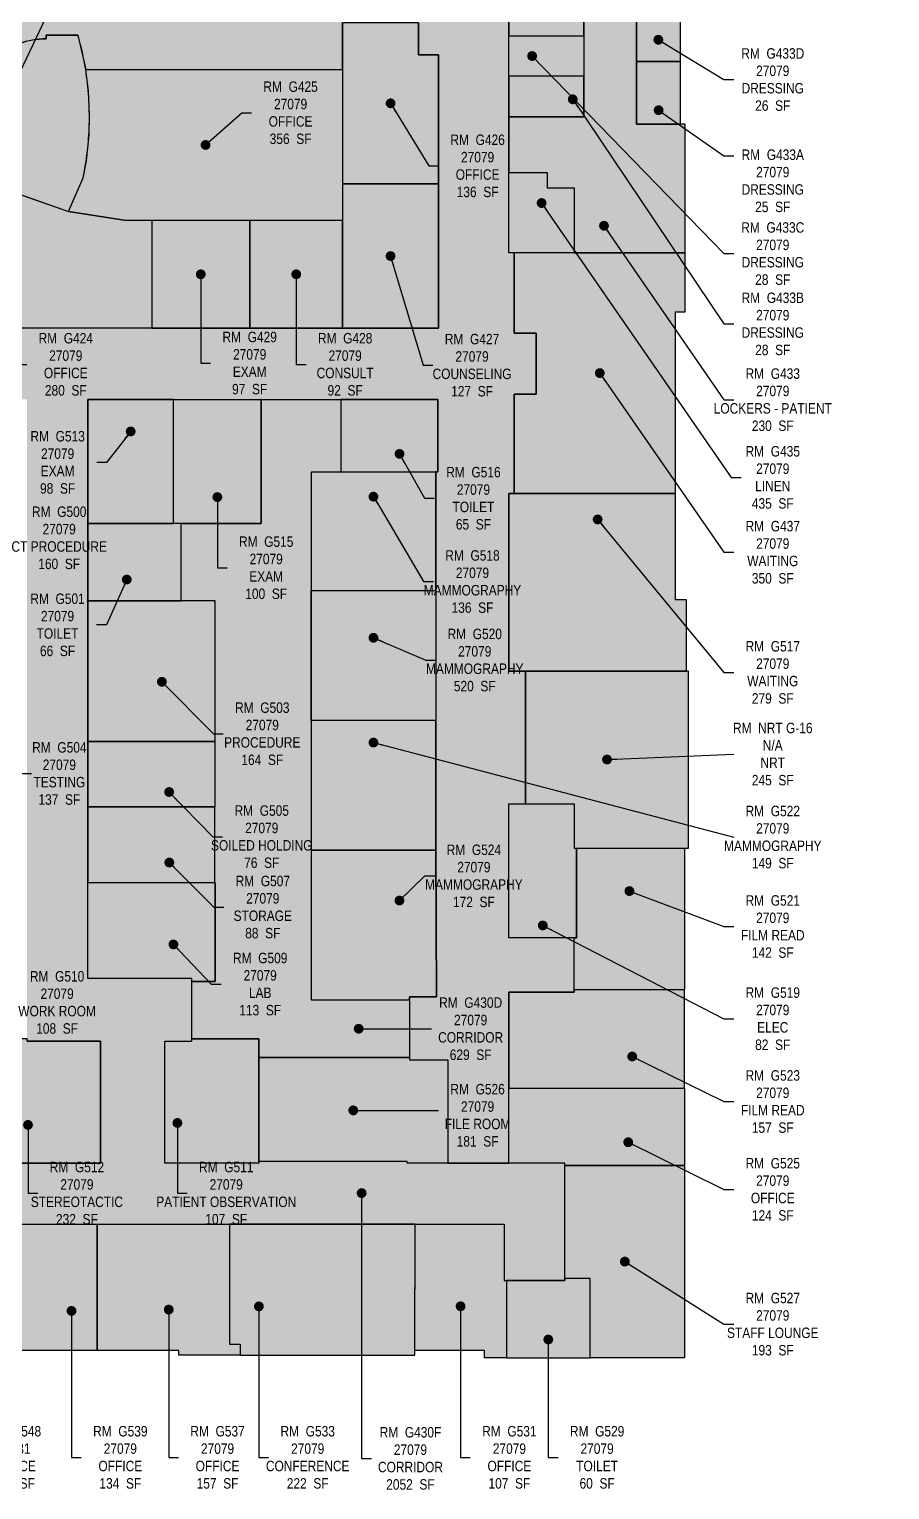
# Model space of a CAD drawing. Header units: inches. Extents: x -3327 to 3513, y 24 to 2921.
# Drawn here: x 2522 to 3513, y 24 to 1705 of the extents above; entities that cross this region are included whole.
import ezdxf

# ---------------------------------------------------------------- set-up
doc = ezdxf.new("R2010")
doc.units = ezdxf.units.IN
doc.header["$MEASUREMENT"] = 0
for name, color, linetype in [('0-LABEL', 3, 'Continuous'), ('1-NRT', 200, 'Continuous'), ('1-NRT-PTN', 253, 'Continuous'), ('4-OCC', 6, 'Continuous'), ('4-OCC-PTN', 95, 'Continuous')]:
    doc.layers.add(name, color=color, linetype=linetype)
doc.styles.add('ArialN', font='ARIALN.TTF')
doc.dimstyles.new('AB-120', dxfattribs={"dimscale": 120, "dimtxt": 0.125, "dimasz": 0.09375, "dimexe": 0.0625, "dimexo": 0.125, "dimgap": 0.375, "dimtad": 0, "dimtih": 1, "dimtoh": 1, "dimdec": 4, "dimrnd": 0.0625, "dimzin": 0, "dimdsep": 46, "dimlunit": 4, "dimtxsty": 'ArialN', "dimblk": 'ARCHTICK', "dimcen": 0.09375, "dimclrd": 256, "dimclre": 256, "dimclrt": 256, "dimadec": 0, "dimazin": 0, "dimtfac": 1, "dimtdec": 4, "dimtofl": 0, "dimtmove": 2, "dimatfit": 3, "dimldrblk": 'DOT', "dimfxl": 0, "dimfrac": 2, "dimtolj": 1, "dimtzin": 0, "dimlwd": -1, "dimlwe": -1, "dimarcsym": 0})

# ---------------------------------------------------------------- blocks, each defined once
blk = doc.blocks.new('_ArchTick')
at = {"const_width": 0.15}
blk.add_lwpolyline([(-0.5, -0.5), (0.5, 0.5)], dxfattribs=at)
blk = doc.blocks.new('_Dot')
at = {"lineweight": -2}
blk.add_line((-0.5, 0), (-1, 0), dxfattribs=at)
at = {"const_width": 0.5}
blk.add_lwpolyline([(-0.25, 0, 1), (0.25, 0, 1)], format="xyb", close=True, dxfattribs=at)

msp = doc.modelspace()

# ---------------------------------------------------------------- hatches: boundary and pattern name
at = {"layer": '1-NRT-PTN'}
msp.add_hatch(color=256, dxfattribs=at).paths.add_polyline_path([(3093.8, 966.2), (3093.8, 870.5), (3093.8, 813.7), (3150, 813.7), (3150, 762.7), (3281.5, 762.7), (3281.5, 966.2)])
at = {"layer": '4-OCC-PTN'}
h = msp.add_hatch(color=58, dxfattribs=at)
h.dxf.hatch_style = 1
h.paths.add_polyline_path([(2454.7, 1534.6), (2463.2, 1531.6), (2463.2, 1614.5, -0.205676), (2485.7, 1670.9, -0.218897), (2542, 1693.4), (2542.1, 1697.7), (2578.6, 1697.7, -0.030556), (2587.5, 1658.2), (2880.8, 1658.2), (2883.2, 1658.2), (2883.2, 1712), (2926, 1712, -0.415155), (2857.9, 1780.3), (2857.7, 1783.7), (2857.7, 1847.3), (2761.7, 1847.3), (2761.7, 1852.1), (2330, 1852.1), (2330, 1725.7), (2319.7, 1713.9), (2290.6, 1713.9), (2290.6, 1694.9, -0.089217), (2320.8, 1678.9, -0.900279), (2219.6, 1517.2), (2212.6, 1502.8), (2212.6, 1451), (2228.5, 1451), (2228.5, 1358), (2301.8, 1358, 0.187408), (2324.9, 1306.3, 0.164868), (2370, 1284.3), (2370, 1278.7), (2439, 1278.7), (2439, 1360.7), (2419.3, 1360.7), (2419.3, 1358.2), (2373.5, 1358.2), (2373.5, 1378.4), (2354.4, 1378.4, -0.109178), (2354, 1397.4, -0.107379), (2361.4, 1414.8)])
h = msp.add_hatch(color=58, dxfattribs=at)
h.dxf.hatch_style = 1
edge = h.paths.add_edge_path()
edge.add_line((3074.7, 1170.6), (3080.8, 1170.6))
edge.add_line((3080.8, 1170.6), (3080.8, 1284.7))
edge.add_line((3080.8, 1284.7), (3106, 1284.7))
edge.add_line((3106, 1284.7), (3106, 1354.8))
edge.add_line((3106, 1354.8), (3080.8, 1354.8))
edge.add_line((3080.8, 1354.8), (3080.7, 1447.5))
edge.add_line((3080.7, 1447.5), (3074.8, 1447.5))
edge.add_line((3074.8, 1447.5), (3074.8, 1590.5))
edge.add_line((3074.8, 1590.5), (3074.8, 1812.1))
edge.add_line((3074.8, 1812.1), (2986.2, 1812.1))
edge.add_arc((2926, 1780.1), 68.1, -89.9765, 28.0292, ccw=False)
edge.add_line((2926, 1712), (2970.5, 1712))
edge.add_line((2970.5, 1712), (2970.5, 1675.2))
edge.add_line((2970.5, 1675.2), (2993.8, 1675.2))
edge.add_line((2993.8, 1675.2), (2993.8, 1360.7))
edge.add_line((2993.8, 1360.7), (2439, 1360.7))
edge.add_line((2439, 1360.7), (2439, 1278.7))
edge.add_line((2439, 1278.7), (2520.1, 1278.7))
edge.add_line((2520.1, 1278.7), (2520.1, 540.5))
edge.add_line((2520.1, 540.5), (2604.4, 540.5))
edge.add_line((2604.4, 540.5), (2604.4, 400))
edge.add_line((2604.4, 400), (2509.8, 400))
edge.add_line((2509.8, 400), (2509.8, 330))
edge.add_line((2509.8, 330), (3069.3, 330))
edge.add_line((3069.3, 330), (3069.3, 265))
edge.add_line((3069.3, 265), (3139.3, 265))
edge.add_line((3139.3, 265), (3139.3, 400))
edge.add_line((3139.3, 400), (2957.8, 400))
edge.add_line((2957.8, 400), (2957.8, 402))
edge.add_line((2957.8, 402), (2786.8, 402))
edge.add_line((2786.8, 402), (2786.8, 400.1))
edge.add_line((2786.8, 400.1), (2678.6, 400))
edge.add_line((2678.6, 400), (2678.6, 540.5))
edge.add_line((2678.6, 540.5), (2709.9, 540.5))
edge.add_line((2709.9, 540.5), (2709.9, 612.7))
edge.add_line((2709.9, 612.7), (2590.1, 612.7))
edge.add_line((2590.1, 612.7), (2590.1, 1278.7))
edge.add_line((2590.1, 1278.7), (2992.8, 1278.7))
edge.add_line((2992.8, 1278.7), (2992.8, 1195.3))
edge.add_line((2992.8, 1195.3), (2990.8, 1195.3))
edge.add_line((2990.8, 1195.3), (2990.8, 760.1))
edge.add_line((2990.8, 760.1), (2991.5, 591.5))
edge.add_line((2991.5, 591.5), (2960.3, 591.5))
edge.add_line((2960.3, 591.5), (2960.3, 519.2))
edge.add_line((2960.3, 519.2), (3004.3, 519.2))
edge.add_line((3004.3, 519.2), (3004.3, 400))
edge.add_line((3004.3, 400), (3074.8, 400))
edge.add_line((3074.8, 400), (3074.8, 597))
edge.add_line((3074.8, 597), (3150, 597))
edge.add_line((3150, 597), (3150, 659.5))
edge.add_line((3150, 659.5), (3074.8, 659.5))
edge.add_line((3074.8, 659.5), (3074.8, 813.7))
edge.add_line((3074.8, 813.7), (3093.8, 813.7))
edge.add_line((3093.8, 813.7), (3093.8, 966.2))
edge.add_line((3093.8, 966.2), (3074.8, 966.2))
edge.add_line((3074.8, 966.2), (3074.7, 1170.6))
edge.add_line((3074.7, 1170.6), (3074.7, 1170.6))
h = msp.add_hatch(color=58, dxfattribs=at)
h.dxf.hatch_style = 1
h.paths.add_polyline_path([(3074.8, 1743.6), (3074.8, 1697), (3161, 1696.9), (3161.1, 1740.7), (3157.5, 1740.7), (3157.5, 1743.6)])
h = msp.add_hatch(color=58, dxfattribs=at)
h.dxf.hatch_style = 1
h.paths.add_polyline_path([(3277.8, 1595.3), (3221.5, 1595.3), (3221.5, 1667.7), (3221.5, 1740.7), (3161.1, 1740.7), (3161, 1696.9), (3161, 1650.5), (3160.9, 1604), (3160.9, 1604), (3074.8, 1604), (3074.8, 1590.5), (3074.8, 1540), (3118.8, 1540), (3118.8, 1522), (3150, 1522), (3149.8, 1447.5), (3277.8, 1447.5)])
h = msp.add_hatch(color=58, dxfattribs=at)
h.dxf.hatch_style = 1
h.paths.add_polyline_path([(3272.1, 1740.4), (3221.5, 1740.4), (3221.5, 1667.7), (3272.1, 1667.7)])
h = msp.add_hatch(color=58, dxfattribs=at)
h.dxf.hatch_style = 1
h.paths.add_polyline_path([(2591.6, 1614.6), (2591, 1626.5, 0.008822), (2589.9, 1639.4), (2587.5, 1658.2), (2578.6, 1697.7), (2542.1, 1697.7), (2542, 1693.4, 0.205316), (2485.7, 1670.9, 0.192166), (2463.2, 1614.5), (2463.2, 1531.6), (2567.7, 1495.1), (2570, 1500.5), (2584.5, 1533.5), (2586.3, 1542.6, 0.014917), (2589.4, 1563.9), (2590.4, 1572.8, 0.015235), (2591.7, 1594.6, 0.013653)])
h = msp.add_hatch(color=58, dxfattribs=at)
h.dxf.hatch_style = 1
h.paths.add_polyline_path([(2883.2, 1526.7), (2993.8, 1526.7), (2993.8, 1675.2), (2970.5, 1675.2), (2970.5, 1712), (2883.3, 1712)])
h = msp.add_hatch(color=58, dxfattribs=at)
h.dxf.hatch_style = 1
h.paths.add_polyline_path([(3074.8, 1697), (3074.8, 1650.5), (3161, 1650.5), (3161, 1696.9)])
h = msp.add_hatch(color=58, dxfattribs=at)
h.dxf.hatch_style = 1
h.paths.add_polyline_path([(3221.5, 1595.3), (3272.1, 1595.3), (3272.1, 1667.7), (3221.5, 1667.7)])
h = msp.add_hatch(color=58, dxfattribs=at)
h.dxf.hatch_style = 1
h.paths.add_polyline_path([(2587.5, 1658.2, -0.012992), (2589.9, 1639.4), (2590.7, 1633.8), (2591, 1626.5, -0.008091), (2591.6, 1614.6), (2592, 1606.3), (2591.5, 1583), (2590.4, 1572.8, -0.006239), (2589.4, 1563.9), (2588.3, 1553.1), (2586.3, 1542.6, -0.006501), (2584.5, 1533.5), (2567.7, 1495.1), (2634.1, 1484.7), (2663.5, 1484.8), (2883.2, 1484.7), (2883.2, 1526.7), (2883.2, 1658.2)])
h = msp.add_hatch(color=58, dxfattribs=at)
h.dxf.hatch_style = 1
h.paths.add_polyline_path([(3074.8, 1650.5), (3074.8, 1604), (3160.9, 1604), (3161, 1650.5)])
h = msp.add_hatch(color=58, dxfattribs=at)
h.dxf.hatch_style = 1
h.paths.add_polyline_path([(2663.5, 1484.7), (2634.1, 1484.7), (2567.7, 1495.1), (2463.2, 1531.6), (2454.7, 1534.6), (2453.1, 1532.5), (2445.3, 1522.5), (2415.9, 1484.7), (2397.1, 1460.5), (2361.4, 1414.8, 0.107138), (2354, 1397.4, 0.109178), (2354.4, 1378.4), (2373.5, 1378.4), (2373.5, 1358.2), (2419.3, 1358.2), (2419.3, 1360.7), (2518.2, 1360.7), (2663.6, 1360.7)])
h = msp.add_hatch(color=58, dxfattribs=at)
h.dxf.hatch_style = 1
h.paths.add_polyline_path([(3150, 1522), (3118.8, 1522), (3118.8, 1540), (3074.8, 1540), (3074.8, 1447.5), (3080.7, 1447.5), (3149.8, 1447.5)])
h = msp.add_hatch(color=58, dxfattribs=at)
h.dxf.hatch_style = 1
h.paths.add_polyline_path([(2883.2, 1526.7), (2883.2, 1484.7), (2883.3, 1484.7), (2883.3, 1360.7), (2993.8, 1360.7), (2993.8, 1526.7)])
h = msp.add_hatch(color=58, dxfattribs=at)
h.dxf.hatch_style = 1
h.paths.add_polyline_path([(2776.6, 1484.7), (2663.5, 1484.7), (2663.6, 1360.7), (2776.6, 1360.7)])
h = msp.add_hatch(color=58, dxfattribs=at)
h.dxf.hatch_style = 1
h.paths.add_polyline_path([(2883.2, 1484.7), (2776.6, 1484.7), (2776.6, 1360.7), (2883.3, 1360.7)])
h = msp.add_hatch(color=58, dxfattribs=at)
h.dxf.hatch_style = 1
h.paths.add_polyline_path([(3266.5, 1379.7), (3277.8, 1379.7), (3277.8, 1447.5), (3080.7, 1447.5), (3080.8, 1354.8), (3106, 1354.8), (3106, 1284.7), (3080.8, 1284.7), (3080.8, 1170.6), (3266.5, 1170.6)])
h = msp.add_hatch(color=58, dxfattribs=at)
h.dxf.hatch_style = 1
h.paths.add_polyline_path([(2688.6, 1278.7), (2590.1, 1278.7), (2590.1, 1135.9), (2688.6, 1135.9)])
h = msp.add_hatch(color=58, dxfattribs=at)
h.dxf.hatch_style = 1
h.paths.add_polyline_path([(2688.6, 1135.9), (2691.1, 1135.9), (2697.6, 1135.9), (2789.6, 1135.9), (2789.6, 1278.7), (2688.6, 1278.7)])
h = msp.add_hatch(color=58, dxfattribs=at)
h.dxf.hatch_style = 1
h.paths.add_polyline_path([(2846.9, 1195.2), (2881.4, 1195.3), (2881.4, 1278.7), (2789.6, 1278.7), (2789.6, 1135.9), (2697.6, 1135.9), (2697.6, 1046.9), (2736.6, 1046.9), (2736.6, 810.2), (2736, 723.2), (2736.7, 723.2), (2736.6, 609.2), (2709.9, 609.2), (2709.9, 543), (2786.9, 543), (2786.9, 521.7), (2960.3, 521.7), (2960.3, 587.9), (2846.9, 587.9)])
h = msp.add_hatch(color=58, dxfattribs=at)
h.dxf.hatch_style = 1
h.paths.add_polyline_path([(2881.4, 1278.7), (2881.4, 1195.3), (2990.8, 1195.3), (2992.8, 1195.3), (2992.8, 1278.7)])
h = msp.add_hatch(color=58, dxfattribs=at)
h.dxf.hatch_style = 1
h.paths.add_polyline_path([(2846.9, 1058.9), (2990.8, 1058.9), (2990.8, 1195.3), (2881.4, 1195.2), (2881.4, 1195.2), (2846.9, 1195.2)])
h = msp.add_hatch(color=58, dxfattribs=at)
h.dxf.hatch_style = 1
h.paths.add_polyline_path([(3080.8, 1170.6), (3074.7, 1170.6), (3074.8, 966.2), (3279, 966.2), (3279, 1048.2), (3266.5, 1048.2), (3266.5, 1170.6)])
h = msp.add_hatch(color=58, dxfattribs=at)
h.dxf.hatch_style = 1
h.paths.add_polyline_path([(2697.6, 1046.9), (2697.6, 1135.9), (2590.1, 1135.9), (2590.1, 1046.9)])
h = msp.add_hatch(color=58, dxfattribs=at)
h.dxf.hatch_style = 1
h.paths.add_polyline_path([(2990.8, 909.5), (2990.8, 1058.9), (2846.9, 1058.9), (2846.9, 909.5)])
h = msp.add_hatch(color=58, dxfattribs=at)
h.dxf.hatch_style = 1
h.paths.add_polyline_path([(2736.6, 1046.9), (2697.6, 1046.9), (2590.1, 1046.9), (2590.1, 885.2), (2736.6, 885.2)])
h = msp.add_hatch(color=58, dxfattribs=at)
h.dxf.hatch_style = 1
h.paths.add_polyline_path([(2990.8, 909.5), (2846.9, 909.5), (2846.9, 760.1), (2990.8, 760.1)])
h = msp.add_hatch(color=58, dxfattribs=at)
h.dxf.hatch_style = 1
h.paths.add_polyline_path([(2590.1, 885.2), (2590.1, 810.2), (2736.6, 810.2), (2736.6, 812.7), (2736.6, 885.2)])
h = msp.add_hatch(color=58, dxfattribs=at)
h.dxf.hatch_style = 1
h.paths.add_polyline_path([(2590.1, 810.2), (2590.1, 723.2), (2736, 723.2), (2736, 810.2)])
h = msp.add_hatch(color=58, dxfattribs=at)
h.dxf.hatch_style = 1
h.paths.add_polyline_path([(3152.5, 762.7), (3150, 762.7), (3150, 813.7), (3093.8, 813.7), (3074.8, 813.7), (3074.8, 659.5), (3150, 659.5), (3152.5, 659.5)])
h = msp.add_hatch(color=58, dxfattribs=at)
h.dxf.hatch_style = 1
h.paths.add_polyline_path([(2990.8, 760.1), (2846.9, 760.1), (2846.9, 587.9), (2960.3, 587.9), (2960.3, 591.5), (2991.5, 591.5)])
h = msp.add_hatch(color=58, dxfattribs=at)
h.dxf.hatch_style = 1
h.paths.add_polyline_path([(3277, 762.7), (3152.5, 762.7), (3152.5, 659.5), (3150, 659.5), (3150, 602), (3150, 599.5), (3277, 599.5)])
h = msp.add_hatch(color=58, dxfattribs=at)
h.dxf.hatch_style = 1
h.paths.add_polyline_path([(2590.1, 723.2), (2590.1, 612.7), (2709.9, 612.7), (2709.9, 609.2), (2736.6, 609.2), (2736.7, 723.2)])
h = msp.add_hatch(color=58, dxfattribs=at)
h.dxf.hatch_style = 1
h.paths.add_polyline_path([(3152, 599.5), (3150, 599.5), (3150, 597), (3074.8, 597), (3074.8, 486.5), (3277, 486.5), (3277, 599.5)])
h = msp.add_hatch(color=58, dxfattribs=at)
h.dxf.hatch_style = 1
h.paths.add_polyline_path([(2604.4, 540.5), (2520.1, 540.5), (2520.1, 543), (2369.2, 543), (2369.2, 400), (2604.4, 400)])
h = msp.add_hatch(color=58, dxfattribs=at)
h.dxf.hatch_style = 1
h.paths.add_polyline_path([(2786.9, 543), (2709.9, 543), (2709.9, 540.5), (2678.6, 540.5), (2678.6, 400), (2786.8, 400.1)])
h = msp.add_hatch(color=58, dxfattribs=at)
h.dxf.hatch_style = 1
h.paths.add_polyline_path([(2957.8, 402), (2957.8, 400), (3004.3, 400), (3004.3, 519.2), (2960.3, 519.2), (2960.3, 521.7), (2786.9, 521.7), (2786.8, 402)])
h = msp.add_hatch(color=58, dxfattribs=at)
h.dxf.hatch_style = 1
h.paths.add_polyline_path([(3277, 486.5), (3074.8, 486.5), (3074.8, 400), (3139.3, 400), (3139.3, 397.5), (3277, 397.5)])
h = msp.add_hatch(color=58, dxfattribs=at)
h.dxf.hatch_style = 1
h.paths.add_polyline_path([(3139.3, 397.5), (3139.3, 267.5), (3168.3, 267.5), (3168.3, 176.2), (3277, 176.2), (3277, 397.5)])
h = msp.add_hatch(color=58, dxfattribs=at)
h.dxf.hatch_style = 1
h.paths.add_polyline_path([(2600.8, 184.7), (2600.8, 330), (2471.2, 330), (2471.2, 235.2), (2462.9, 235.2), (2462.9, 184.7)])
h = msp.add_hatch(color=58, dxfattribs=at)
h.dxf.hatch_style = 1
h.paths.add_polyline_path([(2753, 330), (2600.8, 330), (2600.8, 184.7), (2694.8, 184.7), (2694.8, 179.4), (2765.3, 179.4), (2765.3, 192), (2753, 192)])
h = msp.add_hatch(color=58, dxfattribs=at)
h.dxf.hatch_style = 1
h.paths.add_polyline_path([(2966.3, 179.4), (2966.7, 330), (2753, 330), (2753, 192), (2765.3, 192), (2765.3, 179.4)])
h = msp.add_hatch(color=58, dxfattribs=at)
h.dxf.hatch_style = 1
h.paths.add_polyline_path([(3071.8, 265), (3069.3, 265), (3069.3, 330), (2966.7, 330), (2966.3, 184.7), (3046.8, 184.7), (3046.8, 176.2), (3071.8, 176.2)])
h = msp.add_hatch(color=58, dxfattribs=at)
h.dxf.hatch_style = 1
h.paths.add_polyline_path([(3071.8, 265), (3071.8, 176.2), (3168.3, 176.2), (3168.3, 267.5), (3139.3, 267.5), (3139.3, 265)])

# ---------------------------------------------------------------- linework, layer by layer
at = {"layer": '1-NRT'}
msp.add_lwpolyline([(3093.8, 966.2), (3093.8, 870.5), (3093.8, 813.7), (3150, 813.7), (3150, 762.7), (3281.5, 762.7), (3281.5, 966.2), (3281.5, 966.2), (3093.8, 966.2)], dxfattribs=at)
at = {"layer": '4-OCC'}
for points in [[(2509.8, 330), (3069.3, 330), (3069.3, 265), (3139.3, 265), (3139.3, 400), (2957.8, 400), (2957.8, 402), (2786.8, 402), (2786.8, 400.1), (2678.6, 400), (2678.6, 540.5), (2678.6, 540.5), (2709.9, 540.5), (2709.9, 612.7), (2590.1, 612.7), (2590.1, 1278.7), (2992.8, 1278.7), (2992.8, 1195.3), (2990.8, 1195.3), (2990.8, 760.1), (2991.5, 591.5), (2960.3, 591.5), (2960.3, 519.2), (3004.3, 519.2), (3004.3, 400), (3074.8, 400), (3074.8, 597), (3150, 597), (3150, 659.5), (3074.8, 659.5), (3074.8, 813.7), (3093.8, 813.7), (3093.8, 966.2), (3074.8, 966.2), (3074.7, 1170.6), (3074.7, 1170.6), (3074.7, 1170.6), (3080.8, 1170.6), (3080.8, 1284.7), (3106, 1284.7), (3106, 1354.8), (3080.8, 1354.8), (3080.7, 1447.5), (3074.8, 1447.5), (3074.8, 1590.5), (3074.8, 1812.1)], [(2970.5, 1712), (2970.5, 1675.2), (2993.8, 1675.2), (2993.8, 1360.7), (2439, 1360.7)], [(2520.1, 540.5), (2604.4, 540.5), (2604.4, 400), (2509.8, 400)], [(2960.3, 521.7), (2960.3, 519.2), (3004.3, 519.2), (3004.3, 400), (3004.3, 400), (2957.8, 400), (2957.8, 402), (2786.8, 402), (2786.9, 521.7), (2960.3, 521.7)]]:
    msp.add_lwpolyline(points, dxfattribs=at)
for points in [[(3074.8, 1743.6), (3074.8, 1697), (3161, 1696.9), (3161.1, 1740.7), (3157.5, 1740.7), (3157.5, 1743.6), (3074.8, 1743.6)], [(3277.8, 1447.5), (3277.8, 1595.3), (3221.5, 1595.3), (3221.5, 1740.7), (3161.1, 1740.7), (3160.9, 1604), (3074.8, 1604), (3074.8, 1540), (3118.8, 1540), (3118.8, 1522), (3150, 1522), (3149.8, 1447.5), (3277.8, 1447.5)], [(3221.5, 1667.7), (3272.1, 1667.7), (3272.1, 1740.4), (3221.5, 1740.4), (3221.5, 1667.7)], [(2993.8, 1526.7), (2993.8, 1675.2), (2970.5, 1675.2), (2970.5, 1712), (2883.3, 1712), (2883.2, 1526.7), (2993.8, 1526.7)], [(3074.8, 1650.5), (3074.8, 1697), (3161, 1696.9), (3161, 1650.5), (3074.8, 1650.5)], [(3221.5, 1595.3), (3272.1, 1595.3), (3272.1, 1667.7), (3221.5, 1667.7), (3221.5, 1595.3)], [(2591.5, 1583), (2592, 1606.3), (2590.7, 1633.8), (2587.5, 1658.2), (2880.8, 1658.2), (2883.2, 1658.2), (2883.2, 1484.7), (2634.1, 1484.7), (2567.7, 1495.1), (2570, 1500.5), (2584.5, 1533.5), (2588.3, 1553.1)], [(3074.8, 1604), (3160.9, 1604), (3161, 1650.5), (3074.8, 1650.5), (3074.8, 1604)], [(3074.8, 1540), (3118.8, 1540), (3118.8, 1522), (3150, 1522), (3149.8, 1447.5), (3074.8, 1447.5), (3074.8, 1540)], [(2883.3, 1360.7), (2993.8, 1360.7), (2993.8, 1526.7), (2883.2, 1526.7), (2883.3, 1360.7)], [(2776.6, 1360.7), (2776.6, 1484.7), (2663.5, 1484.7), (2663.6, 1360.7), (2776.6, 1360.7)], [(2776.6, 1482.2), (2776.6, 1360.7), (2883.3, 1360.7), (2883.3, 1484.7), (2776.6, 1484.7), (2776.6, 1482.2)], [(3080.8, 1354.8), (3106, 1354.8), (3106, 1284.7), (3080.8, 1284.7), (3080.8, 1170.6), (3266.5, 1170.6), (3266.5, 1170.6), (3266.5, 1379.7), (3277.8, 1379.7), (3277.8, 1447.5), (3080.7, 1447.5)], [(2590.1, 1135.9), (2688.6, 1135.9), (2688.6, 1278.7), (2590.1, 1278.7), (2590.1, 1135.9)], [(2691.1, 1135.9), (2688.6, 1135.9), (2688.6, 1278.7), (2789.6, 1278.7), (2789.6, 1135.9), (2697.6, 1135.9)], [(2789.6, 1278.7), (2881.4, 1278.7), (2881.4, 1195.2), (2846.9, 1195.2), (2846.9, 587.9), (2960.3, 587.9), (2960.3, 521.7), (2786.9, 521.7), (2786.9, 543), (2709.9, 543), (2709.9, 609.2), (2736.6, 609.2), (2736.7, 723.2), (2736, 723.2), (2736, 810.2), (2736.6, 810.2), (2736.6, 1046.9), (2697.6, 1046.9), (2697.6, 1135.9), (2789.6, 1135.9), (2789.6, 1278.7)], [(2992.8, 1195.3), (2992.8, 1278.7), (2881.4, 1278.7), (2881.4, 1195.2), (2992.8, 1195.3)], [(2846.9, 1058.9), (2990.8, 1058.9), (2990.8, 1195.3), (2846.9, 1195.2)], [(3279, 966.2), (3279, 1048.2), (3266.5, 1048.2), (3266.5, 1170.6), (3074.7, 1170.6), (3074.8, 966.2), (3279, 966.2)], [(2590.1, 1046.9), (2697.6, 1046.9), (2697.6, 1135.9), (2590.1, 1135.9), (2590.1, 1046.9)], [(2846.9, 909.5), (2846.9, 1058.9), (2990.8, 1058.9), (2990.8, 909.5), (2846.9, 909.5)], [(2590.1, 885.2), (2736.6, 885.2), (2736.6, 1046.9), (2590.1, 1046.9), (2590.1, 885.2)], [(2990.8, 760.1), (2990.8, 909.5), (2846.9, 909.5), (2846.9, 760.1)], [(2590.1, 810.2), (2736.6, 810.2), (2736.6, 812.7), (2736.6, 885.2), (2590.1, 885.2), (2590.1, 810.2)], [(2736, 723.2), (2736, 810.2), (2590.1, 810.2), (2590.1, 723.2)], [(3152.5, 659.5), (3074.8, 659.5), (3074.8, 813.7), (3093.8, 813.7), (3093.8, 813.7), (3150, 813.7), (3150, 762.7), (3152.5, 762.7), (3152.5, 659.5)], [(2960.3, 587.9), (2960.3, 591.5), (2991.5, 591.5), (2990.8, 760.1), (2846.9, 760.1), (2846.9, 587.9), (2846.9, 587.9)], [(3150, 659.5), (3152.5, 659.5), (3152.5, 762.7), (3277, 762.7), (3277, 599.5), (3152, 599.5), (3150, 599.5), (3150, 602)], [(2709.9, 612.7), (2590.1, 612.7), (2590.1, 723.2), (2736.7, 723.2), (2736.6, 609.2), (2709.9, 609.2)], [(3150, 597), (3074.8, 597), (3074.8, 486.5), (3074.8, 486.5), (3277, 486.5), (3277, 599.5), (3150, 599.5), (3150, 597)], [(2604.4, 400), (2604.4, 540.5), (2520.1, 540.5), (2520.1, 543), (2369.2, 543), (2369.2, 543), (2369.2, 400), (2604.4, 400)], [(2709.9, 540.5), (2709.9, 543), (2786.9, 543), (2786.8, 400.1), (2678.6, 400), (2678.6, 540.5)], [(3139.3, 400), (3074.8, 400), (3074.8, 486.5), (3074.8, 486.5), (3277, 486.5), (3277, 397.5), (3139.3, 397.5), (3139.3, 397.5)], [(3277, 397.5), (3277, 176.2), (3168.3, 176.2), (3168.3, 267.5), (3139.3, 267.5), (3139.3, 397.5), (3277, 397.5)], [(2600.8, 330), (2600.8, 184.7), (2462.9, 184.7), (2462.9, 235.2), (2471.2, 235.2), (2471.2, 330), (2600.8, 330)], [(2694.8, 184.7), (2600.8, 184.7), (2600.8, 330), (2753, 330), (2753, 192), (2765.3, 192), (2765.3, 179.4), (2694.8, 179.4)], [(2765.3, 179.4), (2966.3, 179.4), (2966.7, 330), (2753, 330), (2753, 192), (2765.3, 192), (2765.3, 179.4)], [(2966.7, 330), (3069.3, 330), (3069.3, 265), (3071.8, 265), (3071.8, 176.2), (3046.8, 176.2), (3046.8, 184.7), (2966.3, 184.7)], [(3139.3, 265), (3071.8, 265), (3071.8, 176.2), (3168.3, 176.2), (3168.3, 267.5), (3139.3, 267.5)]]:
    msp.add_lwpolyline(points, close=True, dxfattribs=at)
for points in [[(2463.2, 1531.6), (2567.7, 1495.1), (2584.5, 1533.5, 0.042916), (2591.7, 1594.6, 0.043583), (2587.5, 1658.2, 0.030556), (2578.6, 1697.7), (2542.1, 1697.7), (2542, 1693.4, 0.205316), (2485.7, 1670.9, 0.205676), (2463.2, 1614.5), (2463.2, 1614.5), (2463.2, 1531.6)], [(2354.4, 1378.4, -0.21832), (2361.4, 1414.8), (2397.1, 1460.5), (2415.9, 1484.7), (2445.3, 1522.5), (2453.1, 1532.5), (2454.7, 1534.6), (2567.7, 1495.1), (2634.1, 1484.7), (2663.5, 1484.8), (2663.6, 1360.7), (2518.2, 1360.7), (2419.3, 1360.7), (2419.3, 1358.2), (2373.5, 1358.2), (2373.5, 1378.4)]]:
    msp.add_lwpolyline(points, format="xyb", close=True, dxfattribs=at)
msp.add_lwpolyline([(2485.7, 1670.9, -0.218897), (2542, 1693.4), (2542.1, 1697.7), (2578.6, 1697.7), (2587.5, 1658.2), (2883.2, 1658.2), (2883.2, 1712)], format="xyb", dxfattribs=at)

# ---------------------------------------------------------------- texts
at = {"layer": '0-LABEL', "char_height": 12, "attachment_point": 5, "style": 'ArialN'}
for s, insert in [('RM  G433D\\P27079\\PDRESSING\\P26  SF', (3378.5, 1646.7)), ('RM  G425\\P27079\\POFFICE\\P356  SF', (2823.4, 1608.5)), ('RM  G426\\P27079\\POFFICE\\P136  SF', (3038.7, 1547.4)), ('RM  G433A\\P27079\\PDRESSING\\P25  SF', (3378.5, 1530.2)), ('RM  G433C\\P27079\\PDRESSING\\P28  SF', (3378.5, 1446.5)), ('RM  G433B\\P27079\\PDRESSING\\P28  SF', (3378.5, 1365.6)), ('RM  G424\\P27079\\POFFICE\\P280  SF', (2564.6, 1319.1)), ('RM  G429\\P27079\\PEXAM\\P97  SF', (2776.3, 1320.5)), ('RM  G428\\P27079\\PCONSULT\\P92  SF', (2886.2, 1319.1)), ('RM  G427\\P27079\\PCOUNSELING\\P127  SF', (3032.3, 1318.1)), ('RM  G433\\P27079\\PLOCKERS - PATIENT\\P230  SF', (3378.5, 1278.4)), ('RM  G513\\P27079\\PEXAM\\P98  SF', (2555.2, 1206.3)), ('RM  G435\\P27079\\PLINEN\\P435  SF', (3378.5, 1189)), ('RM  G516\\P27079\\PTOILET\\P65  SF', (3033.9, 1165)), ('RM  G500\\P27079\\PCT PROCEDURE\\P160  SF', (2557, 1119.5)), ('RM  G437\\P27079\\PWAITING\\P350  SF', (3378.5, 1102.9)), ('RM  G515\\P27079\\PEXAM\\P100  SF', (2795.3, 1085.1)), ('RM  G518\\P27079\\PMAMMOGRAPHY\\P136  SF', (3032.8, 1069.2)), ('RM  G501\\P27079\\PTOILET\\P66  SF', (2555.1, 1019.4)), ('RM  G520\\P27079\\PMAMMOGRAPHY\\P520  SF', (3035.4, 978.9)), ('RM  G517\\P27079\\PWAITING\\P279  SF', (3378.5, 964.7)), ('RM  G503\\P27079\\PPROCEDURE\\P164  SF', (2790.8, 894.1)), ('RM  NRT G-16\\PN/A\\PNRT\\P245  SF', (3378.5, 870.7)), ('RM  G504\\P27079\\PTESTING\\P137  SF', (2557.2, 848.4)), ('RM  G505\\P27079\\PSOILED HOLDING\\P76  SF', (2790.2, 775.7)), ('RM  G522\\P27079\\PMAMMOGRAPHY\\P149  SF', (3378.5, 775.2)), ('RM  G524\\P27079\\PMAMMOGRAPHY\\P172  SF', (3034.4, 730.6)), ('RM  G507\\P27079\\PSTORAGE\\P88  SF', (2791.4, 694.7)), ('RM  G521\\P27079\\PFILM READ\\P142  SF', (3378.5, 672.3)), ('RM  G509\\P27079\\PLAB\\P113  SF', (2788.4, 606.1)), ('RM  G510\\P27079\\PWORK ROOM\\P108  SF', (2554.6, 585)), ('RM  G430D\\P27079\\PCORRIDOR\\P629  SF', (3030.7, 554.8)), ('RM  G519\\P27079\\PELEC\\P82  SF', (3378.5, 566.3)), ('RM  G523\\P27079\\PFILM READ\\P157  SF', (3378.5, 471)), ('RM  G526\\P27079\\PFILE ROOM\\P181  SF', (3038.7, 455.2)), ('RM  G525\\P27079\\POFFICE\\P124  SF', (3378.5, 370)), ('RM  G512\\P27079\\PSTEREOTACTIC\\P232  SF', (2577.4, 365.6)), ('RM  G511\\P27079\\PPATIENT OBSERVATION\\P107  SF', (2749.3, 365.6)), ('RM  G527\\P27079\\PSTAFF LOUNGE\\P193  SF', (3378.5, 214.9)), ('RM  G548\\P27631\\POFFICE\\P123  SF', (2504.9, 61.7)), ('RM  G539\\P27079\\POFFICE\\P134  SF', (2627.4, 61.7)), ('RM  G537\\P27079\\POFFICE\\P157  SF', (2739.3, 61.7)), ('RM  G533\\P27079\\PCONFERENCE\\P222  SF', (2843.1, 61.7)), ('RM  G430F\\P27079\\PCORRIDOR\\P2052  SF', (2961.4, 60.5)), ('RM  G531\\P27079\\POFFICE\\P107  SF', (3075.3, 61.7)), ('RM  G529\\P27079\\PTOILET\\P60  SF', (3176.3, 61.7))]:
    msp.add_mtext(s, dxfattribs=dict(at, insert=insert))

# ---------------------------------------------------------------- leaders
at = {"layer": '0-LABEL', "annotation_type": 0, "has_hookline": 1}
for points, hookline_direction, text_width in [([(2508.6, 1648.4), (2567, 1770.9), (2578.3, 1770.9)], 0, 78), ([(3246.8, 1692.5), (3322.3, 1646.7), (3333.5, 1646.7)], 0, 70.8), ([(3101.5, 1673.8), (3322.3, 1446.5), (3333.5, 1446.5)], 0, 71), ([(2938.5, 1619.4), (2982.4, 1547.4), (2993.7, 1547.4)], 0, 60.9), ([(3148.2, 1624), (3322.3, 1365.6), (3333.5, 1365.6)], 0, 70), ([(3247.1, 1611.5), (3322.3, 1559.1), (3333.5, 1559.1)], 0, 70.8), ([(2725.5, 1571.5), (2767.2, 1608.5), (2778.4, 1608.5)], 0, 61), ([(3112.4, 1504.7), (3330.7, 1189), (3342, 1189)], 0, 61), ([(3184.2, 1478.6), (3322.3, 1278.4), (3333.5, 1278.4)], 0, 134.7), ([(2508.4, 1446.4), (2508.4, 1319.1), (2519.6, 1319.1)], 0, 60.9), ([(2938.5, 1443.7), (2976.1, 1318.1), (2987.3, 1318.1)], 0, 89.4), ([(2720, 1422.7), (2720, 1320.5), (2731.3, 1320.5)], 0, 61), ([(2829.9, 1422.7), (2829.9, 1319.1), (2841.2, 1319.1)], 0, 64.8), ([(3179.3, 1309.1), (3322.3, 1102.9), (3333.5, 1102.9)], 0, 60.9), ([(2639.3, 1241.9), (2611.4, 1206.3), (2600.2, 1206.3)], 1, 60.9), ([(2948.8, 1216.1), (2977.7, 1165), (2988.9, 1165)], 0, 60.9), ([(2441.5, 1186), (2500.8, 1119.5), (2512, 1119.5)], 0, 108.6), ([(2739.1, 1166.4), (2739.1, 1085.1), (2750.3, 1085.1)], 0, 61), ([(2918.8, 1166.9), (2976.6, 1069.2), (2987.8, 1069.2)], 0, 111.1), ([(3176.9, 1140.7), (3322.3, 964.7), (3333.5, 964.7)], 0, 60.9), ([(2634.8, 1071.5), (2611.3, 1019.4), (2600.1, 1019.4)], 1, 59.1), ([(2918.8, 1004.6), (2979.2, 978.9), (2990.4, 978.9)], 0, 111.1), ([(2675.2, 954), (2734.5, 894.1), (2745.8, 894.1)], 0, 86), ([(2441.4, 950.4), (2513.8, 848.4), (2525.1, 848.4)], 0, 60.9), ([(2918.8, 884), (3333.5, 775.2)], 0, 111.1), ([(3187.7, 864.5), (3333.5, 870.7)], 0, 89.9), ([(2683.6, 827.1), (2733.9, 775.7), (2745.2, 775.7)], 0, 115.4), ([(2683.8, 746), (2735.1, 694.7), (2746.4, 694.7)], 0, 65.9), ([(2948.7, 702.3), (2978.1, 730.6), (2989.4, 730.6)], 0, 111.1), ([(3213.5, 713.2), (3322.3, 672.3), (3333.5, 672.3)], 0, 71.4), ([(3113.7, 673.6), (3322.3, 566.3), (3333.5, 566.3)], 0, 61), ([(2688.5, 651.8), (2732.1, 606.1), (2743.4, 606.1)], 0, 61), ([(2444.7, 594.7), (2509.6, 585)], 0, 88.1), ([(2901.8, 554.8), (2985.7, 554.8)], 0, 74), ([(3216.7, 522.9), (3322.3, 471), (3333.5, 471)], 0, 71.4), ([(2895.6, 460.9), (2993.7, 460.9)], 0, 73.4), ([(2521.1, 444.2), (2521.1, 365.6), (2532.4, 365.6)], 0, 105), ([(2693.1, 446.4), (2693.1, 365.6), (2704.3, 365.6)], 0, 159), ([(3212.1, 424.2), (3322.3, 370), (3333.5, 370)], 0, 61), ([(2905.2, 365.7), (2905.2, 60.5), (2916.4, 60.5)], 0, 74), ([(3208.2, 286.9), (3322.3, 214.9), (3333.5, 214.9)], 0, 104), ([(2571.2, 230.2), (2571.2, 61.7), (2582.4, 61.7)], 0, 61), ([(2683.1, 231.7), (2683.1, 61.7), (2694.3, 61.7)], 0, 60.9), ([(2786.9, 235.4), (2786.9, 61.7), (2798.1, 61.7)], 0, 94.8), ([(3019.1, 235.5), (3019.1, 61.7), (3030.3, 61.7)], 0, 59.1), ([(2266.3, 214), (2448.6, 61.7), (2459.9, 61.7)], 0, 61), ([(3120.1, 197.3), (3120.1, 61.7), (3131.3, 61.7)], 0, 61)]:
    msp.add_leader(points, dimstyle='AB-120', dxfattribs=dict(at, hookline_direction=hookline_direction, text_width=text_width))

doc.saveas('drawing.dxf')
